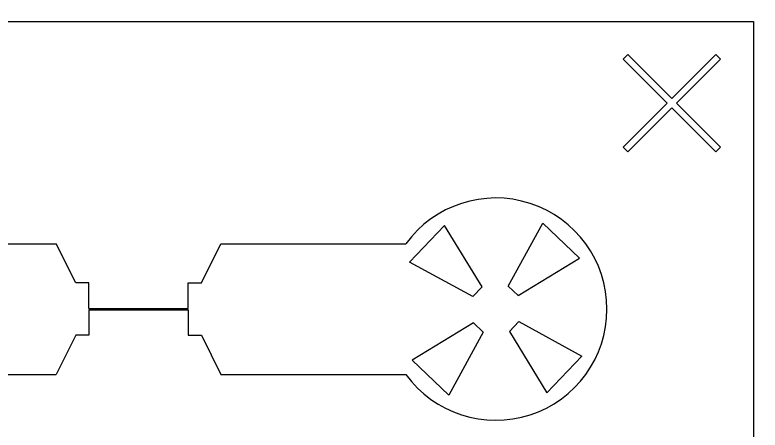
# Model space of a CAD drawing. Header units: inches. Extents: x -271009 to 5700, y -37000 to 38138.
# Drawn here: x -147528 to -141748, y -3223 to 0 of the extents above; entities that cross this region are included whole.
import ezdxf

# ---------------------------------------------------------------- set-up
doc = ezdxf.new("R2010")
doc.units = ezdxf.units.IN
doc.header["$MEASUREMENT"] = 0

msp = doc.modelspace()

# ---------------------------------------------------------------- linework, layer by layer
for p, q in [((-142773.5, -308.3), (-142809.4, -344.2)), ((-142809.4, -344.2), (-142468.5, -685.1)), ((-142432.6, -649.2), (-142773.5, -308.3)), ((-142091.7, -308.3), (-142432.6, -649.2)), ((-142396.7, -685.1), (-142055.8, -344.2)), ((-142055.8, -344.2), (-142091.7, -308.3)), ((-142468.5, -685.1), (-142809.4, -1026)), ((-142055.8, -1026), (-142396.7, -685.1)), ((-142773.5, -1061.9), (-142432.6, -721)), ((-142432.6, -721), (-142091.7, -1061.9)), ((-142773.5, -1061.9), (-142809.4, -1026)), ((-142091.7, -1061.9), (-142055.8, -1026)), ((-143700.7, -2105.5), (-143433.6, -1615.3)), ((-143148.2, -1886.9), (-143433.6, -1615.3)), ((-144466.3, -1919.5), (-144194.6, -1634.1)), ((-143903.6, -2110.5), (-144194.6, -1634.1)), ((-150164.5, -1776.3), (-147208.2, -1776.3)), ((-147055.9, -2080.7), (-147208.2, -1776.3)), ((-146081.5, -2080.7), (-145929.3, -1776.3)), ((-145929.3, -1776.3), (-144495.5, -1776.3)), ((-143624.6, -2177.9), (-143148.2, -1886.9)), ((-143976.1, -2186.6), (-144466.3, -1919.5)), ((-146954.4, -2080.7), (-147055.9, -2080.7)), ((-146954.4, -2279.1), (-146954.4, -2080.7)), ((-146183, -2279.1), (-146183, -2080.7)), ((-146183, -2080.7), (-146081.5, -2080.7)), ((-143976.1, -2186.6), (-143903.6, -2110.5)), ((-143624.6, -2177.9), (-143700.7, -2105.5)), ((-146954.4, -2279.1), (-146183, -2279.1)), ((-146954.4, -2288.4), (-146183, -2288.4)), ((-146954.4, -2288.4), (-146954.4, -2486.7)), ((-146183, -2288.4), (-146183, -2486.7)), ((-143971, -2389.6), (-144447.4, -2680.6)), ((-143971, -2389.6), (-143894.9, -2462)), ((-143619.5, -2380.9), (-143692, -2457)), ((-143619.5, -2380.9), (-143129.3, -2648)), ((-143894.9, -2462), (-144162, -2952.2)), ((-143692, -2457), (-143401, -2933.4)), ((-147055.9, -2486.7), (-147208.2, -2791.3)), ((-146954.4, -2486.7), (-147055.9, -2486.7)), ((-146183, -2486.7), (-146081.5, -2486.7)), ((-146081.5, -2486.7), (-145929.3, -2791.3)), ((-143129.3, -2648), (-143401, -2933.4)), ((-144447.4, -2680.6), (-144162, -2952.2)), ((-150164.5, -2791.3), (-147208.2, -2791.3)), ((-145929.3, -2791.3), (-144495.5, -2791.3))]:
    msp.add_line(p, q)
msp.add_lwpolyline([(-137000, 35000, 6), (-113000, 35000)], format="xyb", close=True)
msp.add_lwpolyline([(-141798.2, -8576.7), (-152861.8, -8576.7), (-152861.8, -50.7), (-141798.2, -50.7)], close=True)
msp.add_arc((-143797.8, -2283.8), 862.7, 216.03188, 143.96812)

doc.saveas('drawing.dxf')
